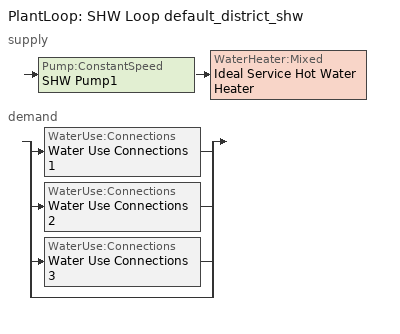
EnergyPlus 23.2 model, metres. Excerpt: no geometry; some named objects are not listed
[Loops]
PlantLoop 'SHW Loop default_district_shw'
 supply: Pump:ConstantSpeed 'SHW Pump1' > WaterHeater:Mixed 'Ideal Service Hot Water Heater'
 demand: split
  | WaterUse:Connections 'Water Use Connections 1'
  | WaterUse:Connections 'Water Use Connections 2'
  | WaterUse:Connections 'Water Use Connections 3'
  | bypass
[PlantLoop]
SHW Loop default_district_shw: Fluid Type=Water; Plant Equipment Operation Scheme=SHW Loop default_district_shw Operation Schemes; Maximum Loop Temperature {C}=60; Minimum Loop Temperature {C}=10; Maximum Loop Flow Rate {m3/s}=Autosize; Minimum Loop Flow Rate {m3/s}=0; Plant Loop Volume {m3}=Autocalculate; Load Distribution Scheme=Optimal; Plant Loop Demand Calculation Scheme=SingleSetpoint; Common Pipe Simulation=None
[Sizing:Plant]
SHW Loop default_district_shw: Loop Type=Heating; Design Loop Exit Temperature {C}=60; Loop Design Temperature Difference {deltaC}=5; Sizing Option=NonCoincident; Zone Timesteps in Averaging Window=1; Coincident Sizing Factor Mode=None
[Pump:ConstantSpeed]
SHW Pump1: Design Flow Rate {m3/s}=Autosize; Design Pump Head {Pa}=29891; Design Power Consumption {W}=Autosize; Motor Efficiency=0.9; Fraction of Motor Inefficiencies to Fluid Stream=0; Pump Control Type=Intermittent; Design Power Sizing Method=PowerPerFlowPerPressure; Design Electric Power per Unit Flow Rate {W/(m3/s)}=348701.1; Design Shaft Power per Unit Flow Rate per Unit Head {W-s/m3-Pa}=1.28205
[WaterHeater:Mixed]
Ideal Service Hot Water Heater: Tank Volume {m3}=0; Setpoint Temperature Schedule=Schedule Ruleset 2; Deadband Temperature Difference {deltaC}=2; Maximum Temperature Limit {C}=82.22; Heater Control Type=Modulate; Heater Maximum Capacity {W}=1000000; Heater Ignition Minimum Flow Rate {m3/s}=0; Heater Ignition Delay {s}=0; Heater Fuel Type=DistrictHeatingWater; Heater Thermal Efficiency=1; Off Cycle Parasitic Fuel Consumption Rate {W}=20; Off Cycle Parasitic Fuel Type=DistrictHeatingWater; Off Cycle Parasitic Heat Fraction to Tank=0.8; On Cycle Parasitic Fuel Consumption Rate {W}=0; On Cycle Parasitic Fuel Type=DistrictHeatingWater; On Cycle Parasitic Heat Fraction to Tank=0; Ambient Temperature Indicator=Schedule; Ambient Temperature Schedule=22C Ambient Condition; Off Cycle Loss Coefficient to Ambient Temperature {W/K}=0; Off Cycle Loss Fraction to Zone=1; On Cycle Loss Coefficient to Ambient Temperature {W/K}=0; On Cycle Loss Fraction to Zone=1; Use Side Effectiveness=1; Source Side Effectiveness=1; Use Side Design Flow Rate {m3/s}=Autosize; Source Side Design Flow Rate {m3/s}=Autosize; Indirect Water Heating Recovery Time {hr}=1.5; Source Side Flow Control Mode=IndirectHeatPrimarySetpoint
[WaterHeater:Sizing]
Ideal Service Hot Water Heater: Design Mode=PeakDraw; Time Storage Can Meet Peak Draw {hr}=0.538503; Time for Tank Recovery {hr}=0; Nominal Tank Volume for Autosizing Plant Connections {m3}=1
[WaterUse:Connections] Hot Water Supply Temperature Schedule=60.0C Hot Water; Drain Water Heat Exchanger Type=None; Drain Water Heat Exchanger Destination=Plant
Name | Water Use Equipment Name 1
Water Use Connections 1 | MediumOffice Building_Service Hot Water..first_story_2034f381
Water Use Connections 2 | Laboratory Building_Service Hot Water..second_story_f671167e
Water Use Connections 3 | QuickServiceRestaurant Building_Service Hot Water..fourth_story_9502146c
[WaterUse:Equipment] Target Temperature Schedule=60.0C Hot Water
Name | Peak Flow Rate {m3/s} | Flow Rate Fraction Schedule | Zone | Sensible Fraction Schedule | Latent Fraction Schedule
MediumOffice Building_Service Hot Water..first_story_2034f381 | 1.72214e-07 | MediumOffice Building_Service Hot Water Schedule | first_story_2034f381 | 0.2 Hot Water Sensible Fraction | 0.05 Hot Water Latent Fraction
Laboratory Building_Service Hot Water..second_story_f671167e | 1.43296e-07 | Laboratory Building_Service Hot Water Schedule | second_story_f671167e | 0.19999999999999998 Hot Water Sensible Fraction | 0.049999999999999996 Hot Water Latent Fraction
QuickServiceRestaurant Building_Service Hot Water..fourth_story_9502146c | 2.89748e-06 | QuickServiceRestaurant Building_Service Hot Water Schedule | fourth_story_9502146c | 0.2 Hot Water Sensible Fraction | 0.05 Hot Water Latent Fraction
[PlantEquipmentOperationSchemes]
SHW Loop default_district_shw Operation Schemes: Control Scheme Object Type 1=PlantEquipmentOperation:HeatingLoad; Control Scheme Name 1=SHW Loop default_district_shw Heating Operation Scheme; Control Scheme Schedule Name 1=Always On Discrete
[PlantEquipmentOperation:HeatingLoad]
SHW Loop default_district_shw Heating Operation Scheme: Load Range Lower Limit 1 {W}=0; Load Range Upper Limit 1 {W}=1000000000; Range Equipment List Name 1=SHW Loop default_district_shw Heating Equipment List
[PlantEquipmentList]
SHW Loop default_district_shw Heating Equipment List: WaterHeater:Mixed, Ideal Service Hot Water Heater
[SetpointManager:Scheduled]
Setpoint Manager Scheduled 1: Control Variable=Temperature; Schedule=60C Hot Water
[Schedule:Day:Interval]
Laboratory Building_Service Hot Water Schedule_Hol 1; Laboratory Building_Service Hot Water Schedule_Sunday: No, 06:00, 0.0236842, 07:00, 0.0542105, 08:00, 0.0731579, 09:00, 0.0921053, 10:00, 0.120526, 11:00, 0.111053, 12:00, 0.140526, 13:00, 0.126316, 14:00, 0.137368, 15:00, 0.102632, 16:00, 0.0826316, 17:00, 0.0873684, 18:00, 0.0542105, 19:00, 0.0331579, 24:00, 0.0236842
Laboratory Building_Service Hot Water Schedule_SmrDsn 1; Schedule Day 38: No, 06:00, 0.0236842, 07:00, 0.07, 08:00, 0.19, 09:00, 0.35, 10:00, 0.38, 11:00, 0.39, 12:00, 0.47, 13:00, 0.57, 14:00, 0.54, 15:00, 0.34, 16:00, 0.33, 17:00, 0.44, 18:00, 0.26, 19:00, 0.21, 20:00, 0.15, 21:00, 0.17, 22:00, 0.08, 24:00, 0.05
Laboratory Building_Service Hot Water Schedule_WntrDsn 1; Schedule Day 39: No, 06:00, 0.0236842, 07:00, 0.07, 08:00, 0.11, 09:00, 0.15, 10:00, 0.21, 11:00, 0.19, 12:00, 0.23, 13:00, 0.2, 14:00, 0.19, 15:00, 0.15, 16:00, 0.13, 17:00, 0.14, 19:00, 0.07, 24:00, 0.0236842
MediumOffice Building_Service Hot Water Schedule_Hol 1; MediumOffice Building_Service Hot Water Schedule_Sunday: No, 06:00, 0, 11:00, 0.04, 13:00, 0.06, 14:00, 0.09, 15:00, 0.06, 18:00, 0.04, 24:00, 0
MediumOffice Building_Service Hot Water Schedule_SmrDsn 1; Schedule Day 47: No, 06:00, 0, 07:00, 0.07, 08:00, 0.19, 09:00, 0.35, 10:00, 0.38, 11:00, 0.39, 12:00, 0.47, 13:00, 0.57, 14:00, 0.54, 15:00, 0.34, 16:00, 0.33, 17:00, 0.44, 18:00, 0.26, 19:00, 0.21, 20:00, 0.15, 21:00, 0.17, 22:00, 0.08, 24:00, 0.05
MediumOffice Building_Service Hot Water Schedule_WntrDsn 1; Schedule Day 48: No, 06:00, 0, 07:00, 0.07, 08:00, 0.11, 09:00, 0.15, 10:00, 0.21, 11:00, 0.19, 12:00, 0.23, 13:00, 0.2, 14:00, 0.19, 15:00, 0.15, 16:00, 0.13, 17:00, 0.14, 19:00, 0.07, 24:00, 0
QuickServiceRestaurant Building_Service Hot Water Schedule_Hol 1; QuickServiceRestaurant Building_Service Hot Water Schedule_Sunday: No, 07:00, 0, 10:00, 0.15, 11:00, 0.1, 12:00, 0.72, 13:00, 0.6, 14:00, 0.98, 15:00, 0.92, 17:00, 0.25, 18:00, 0.23, 19:00, 0.16, 20:00, 0.1, 21:00, 0.4, 22:00, 0.42, 23:00, 0.43, 24:00, 0
QuickServiceRestaurant Building_Service Hot Water Schedule_SmrDsn 1; QuickServiceRestaurant Building_Service Hot Water Schedule_WntrDsn 1: No, 07:00, 0, 10:00, 0.15, 11:00, 0.1, 12:00, 0.72, 13:00, 0.6, 14:00, 0.98, 15:00, 0.92, 17:00, 0.25, 18:00, 0.23, 19:00, 0.16, 20:00, 0.1, 21:00, 0.4, 22:00, 0.42, 23:00, 0.43, 24:00, 0.15
Schedule Day 65: No, 06:00, 0, 08:00, 0.15, 09:00, 0.33, 10:00, 0.13, 11:00, 0.1, 12:00, 0.72, 13:00, 0.31, 14:00, 0.98, 15:00, 0.92, 16:00, 0.22, 17:00, 0.31, 18:00, 0.23, 19:00, 0.16, 20:00, 0.1, 21:00, 0.4, 22:00, 0.42, 23:00, 0.43, 24:00, 0.15
Schedule Day 66; Schedule Day 71; Schedule Day 73: No, 24:00, 60
Schedule Day 67; Schedule Day 69: No, 24:00, 0.2
Schedule Day 68; Schedule Day 70: No, 24:00, 0.05
Schedule Day 74: No, 24:00, 22
[Schedule:Week:Daily]
0.049999999999999996 Hot Water Latent Fraction Week Rule - Jan1-Dec31: Schedule Day 70, Schedule Day 70, Schedule Day 70, Schedule Day 70, Schedule Day 70, Schedule Day 70, Schedule Day 70, Schedule Day 70, Schedule Day 70, Schedule Day 70, Schedule Day 70, Schedule Day 70
0.05 Hot Water Latent Fraction Week Rule - Jan1-Dec31: Schedule Day 68, Schedule Day 68, Schedule Day 68, Schedule Day 68, Schedule Day 68, Schedule Day 68, Schedule Day 68, Schedule Day 68, Schedule Day 68, Schedule Day 68, Schedule Day 68, Schedule Day 68
0.19999999999999998 Hot Water Sensible Fraction Week Rule - Jan1-Dec31: Schedule Day 69, Schedule Day 69, Schedule Day 69, Schedule Day 69, Schedule Day 69, Schedule Day 69, Schedule Day 69, Schedule Day 69, Schedule Day 69, Schedule Day 69, Schedule Day 69, Schedule Day 69
0.2 Hot Water Sensible Fraction Week Rule - Jan1-Dec31: Schedule Day 67, Schedule Day 67, Schedule Day 67, Schedule Day 67, Schedule Day 67, Schedule Day 67, Schedule Day 67, Schedule Day 67, Schedule Day 67, Schedule Day 67, Schedule Day 67, Schedule Day 67
22C Ambient Condition Week Rule - Jan1-Dec31: Schedule Day 74, Schedule Day 74, Schedule Day 74, Schedule Day 74, Schedule Day 74, Schedule Day 74, Schedule Day 74, Schedule Day 74, Schedule Day 74, Schedule Day 74, Schedule Day 74, Schedule Day 74
60.0C Hot Water Week Rule - Jan1-Dec31: Schedule Day 66, Schedule Day 66, Schedule Day 66, Schedule Day 66, Schedule Day 66, Schedule Day 66, Schedule Day 66, Schedule Day 66, Schedule Day 66, Schedule Day 66, Schedule Day 66, Schedule Day 66
60C Hot Water Week Rule - Jan1-Dec31: Schedule Day 71, Schedule Day 71, Schedule Day 71, Schedule Day 71, Schedule Day 71, Schedule Day 71, Schedule Day 71, Schedule Day 71, Schedule Day 71, Schedule Day 71, Schedule Day 71, Schedule Day 71
Laboratory Building_Service Hot Water Schedule Week Rule - Jan1-Dec31: Laboratory Building_Service Hot Water Schedule_Sunday, Schedule Day 38, Schedule Day 38, Schedule Day 38, Schedule Day 38, Schedule Day 38, Schedule Day 39, Laboratory Building_Service Hot Water Schedule_Hol 1, Laboratory Building_Service Hot Water Schedule_SmrDsn 1, Laboratory Building_Service Hot Water Schedule_WntrDsn 1, Laboratory Building_Service Hot Water Schedule_Sunday, Laboratory Building_Service Hot Water Schedule_Sunday
MediumOffice Building_Service Hot Water Schedule Week Rule - Jan1-Dec31: MediumOffice Building_Service Hot Water Schedule_Sunday, Schedule Day 47, Schedule Day 47, Schedule Day 47, Schedule Day 47, Schedule Day 47, Schedule Day 48, MediumOffice Building_Service Hot Water Schedule_Hol 1, MediumOffice Building_Service Hot Water Schedule_SmrDsn 1, MediumOffice Building_Service Hot Water Schedule_WntrDsn 1, MediumOffice Building_Service Hot Water Schedule_Sunday, MediumOffice Building_Service Hot Water Schedule_Sunday
QuickServiceRestaurant Building_Service Hot Water Schedule Week Rule - Jan1-Dec31: QuickServiceRestaurant Building_Service Hot Water Schedule_Sunday, Schedule Day 65, Schedule Day 65, Schedule Day 65, Schedule Day 65, Schedule Day 65, QuickServiceRestaurant Building_Service Hot Water Schedule_Sunday, QuickServiceRestaurant Building_Service Hot Water Schedule_Hol 1, QuickServiceRestaurant Building_Service Hot Water Schedule_SmrDsn 1, QuickServiceRestaurant Building_Service Hot Water Schedule_WntrDsn 1, QuickServiceRestaurant Building_Service Hot Water Schedule_Sunday, QuickServiceRestaurant Building_Service Hot Water Schedule_Sunday
Schedule Ruleset 2 Week Rule - Jan1-Dec31: Schedule Day 73, Schedule Day 73, Schedule Day 73, Schedule Day 73, Schedule Day 73, Schedule Day 73, Schedule Day 73, Schedule Day 73, Schedule Day 73, Schedule Day 73, Schedule Day 73, Schedule Day 73
[Schedule:Year]
0.049999999999999996 Hot Water Latent Fraction: 0.049999999999999996 Hot Water Latent Fraction Week Rule - Jan1-Dec31, 1, 1, 12, 31
0.05 Hot Water Latent Fraction: 0.05 Hot Water Latent Fraction Week Rule - Jan1-Dec31, 1, 1, 12, 31
0.19999999999999998 Hot Water Sensible Fraction: 0.19999999999999998 Hot Water Sensible Fraction Week Rule - Jan1-Dec31, 1, 1, 12, 31
0.2 Hot Water Sensible Fraction: 0.2 Hot Water Sensible Fraction Week Rule - Jan1-Dec31, 1, 1, 12, 31
22C Ambient Condition: 22C Ambient Condition Week Rule - Jan1-Dec31, 1, 1, 12, 31
60.0C Hot Water: 60.0C Hot Water Week Rule - Jan1-Dec31, 1, 1, 12, 31
60C Hot Water: 60C Hot Water Week Rule - Jan1-Dec31, 1, 1, 12, 31
Laboratory Building_Service Hot Water Schedule: Laboratory Building_Service Hot Water Schedule Week Rule - Jan1-Dec31, 1, 1, 12, 31
MediumOffice Building_Service Hot Water Schedule: MediumOffice Building_Service Hot Water Schedule Week Rule - Jan1-Dec31, 1, 1, 12, 31
QuickServiceRestaurant Building_Service Hot Water Schedule: QuickServiceRestaurant Building_Service Hot Water Schedule Week Rule - Jan1-Dec31, 1, 1, 12, 31
Schedule Ruleset 2: Schedule Ruleset 2 Week Rule - Jan1-Dec31, 1, 1, 12, 31
[Schedule:Constant]
Always On Discrete: Hourly Value=1
